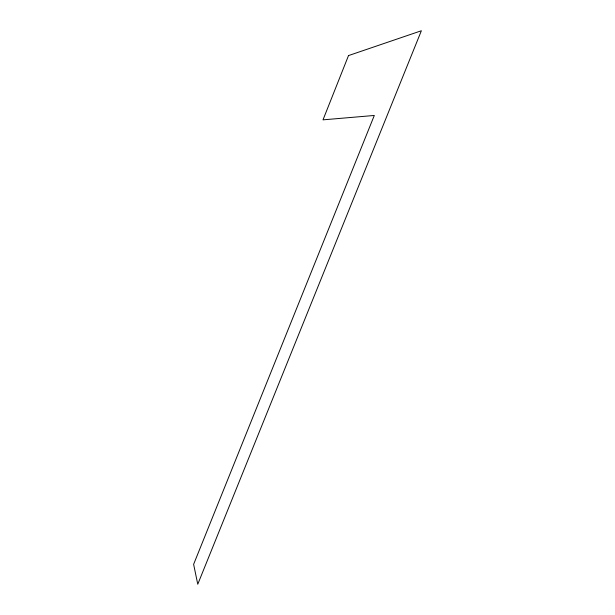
<?xml version="1.0" encoding="UTF-8"?>
<svg xmlns="http://www.w3.org/2000/svg" width="615" height="615" viewBox="0 0 615 615"><rect width="100%" height="100%" fill="white"/><g stroke="black" fill="none" stroke-linecap="round" stroke-linejoin="round"><path stroke-width="0.92" d="M348.505 55.588L323.006 119.848L374.304 115.459L193.625 564.316L197.761 584.25L421.375 30.75L348.505 55.588"/></g></svg>
